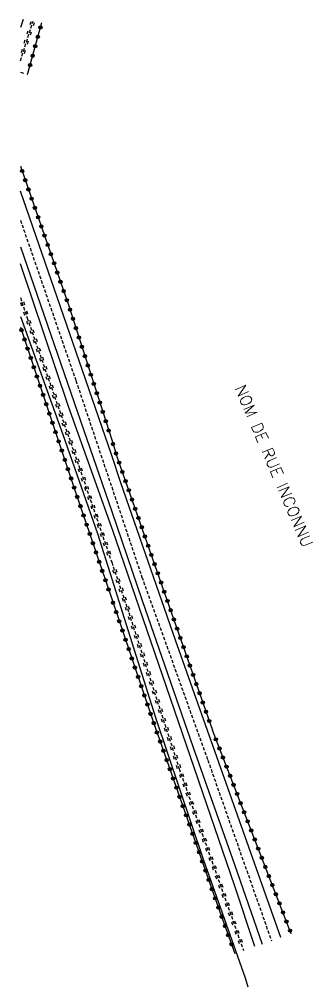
# Model space of a CAD drawing. Header units: millimetres. Extents: x 168000 to 168934, y 138000 to 139000.
# Drawn here: x 167999.8 to 168044.8, y 138255.7 to 138404.2 of the extents above; entities that cross this region are included whole.
import ezdxf

# ---------------------------------------------------------------- set-up
doc = ezdxf.new("R2010")
doc.units = ezdxf.units.MM
doc.linetypes.add('DASHED', pattern=[0.75, 0.5, -0.25])
doc.layers.get('0').update_dxf_attribs({"linetype": 'CONTINUOUS'})
for name, color, linetype in [('W0001', 6, 'DASHED'), ('W0008', 7, 'CONTINUOUS'), ('W0112', 1, 'DASHED'), ('W0211', 2, 'CONTINUOUS'), ('W0220', 5, 'DASHED'), ('W0322', 7, 'CONTINUOUS'), ('W0323', 7, 'CONTINUOUS'), ('W0989', 7, 'CONTINUOUS')]:
    doc.layers.add(name, color=color, linetype=linetype)
doc.styles.get("Standard").update_dxf_attribs({"font": 'romans.shx', "width": 0.85})

# ---------------------------------------------------------------- blocks, each defined once
blk = doc.blocks.new('t323o')
at = {"color": 0, "linetype": 'Continuous'}
for radius in [0.25, 0.15]:
    blk.add_circle((0, 0), radius, dxfattribs=at)
blk = doc.blocks.new('t220o')
at = {"color": 0, "linetype": 'Continuous'}
for p, q in [((-0.25, 0.25), (0.25, 0.25)), ((-0.25, -0.25), (0.25, -0.25))]:
    blk.add_line(p, q, dxfattribs=at)
blk = doc.blocks.new('t322o')
at = {"color": 0, "linetype": 'Continuous'}
for radius in [0.25, 0.15]:
    blk.add_circle((0, 0), radius, dxfattribs=at)

msp = doc.modelspace()

# ---------------------------------------------------------------- linework, layer by layer
at = {"layer": 'W0001'}
for points in [[(168000, 138373.35), (168008.51, 138348.73), (168014, 138332.4)], [(168014, 138332.4), (168018.64, 138318.58), (168028.75, 138290.48), (168038.52, 138262.75)]]:
    msp.add_lwpolyline(points, dxfattribs=at)
at = {"layer": 'W0008'}
for points in [[(168008.05, 138354.57), (168000, 138377.81)], [(168000, 138369.25), (168008.24, 138345.39), (168014, 138328.62)], [(168014, 138337.22), (168008.05, 138354.57)], [(168039.96, 138263.26), (168039.96, 138263.26), (168023.82, 138308.9), (168015.43, 138333.05), (168014, 138337.22)], [(168014, 138328.62), (168018.69, 138314.95), (168026.47, 138292.54), (168032.84, 138274.43), (168037.08, 138262.24)]]:
    msp.add_lwpolyline(points, dxfattribs=at)
at = {"layer": 'W0112'}
msp.add_lwpolyline([(168000, 138396.06), (168000.49, 138395.92)], dxfattribs=at)
at = {"layer": 'W0211'}
for points in [[(168014, 138326.13), (168007.31, 138344.93), (168000, 138366.68)], [(168000, 138358.58), (168006.53, 138340.46), (168011.8, 138325.26), (168014, 138318.28)], [(168032.92, 138271.1), (168021.78, 138303.52), (168014.16, 138325.7), (168014, 138326.13)], [(168014, 138318.28), (168015.9, 138312.26), (168020.75, 138297), (168028.04, 138275.27), (168034.49, 138257.05), (168034.92, 138255.69)], [(168035.95, 138261.84), (168032.92, 138271.1)]]:
    msp.add_lwpolyline(points, dxfattribs=at)
at = {"layer": 'W0220'}
for points in [[(168000, 138397.85), (168001.94, 138403.93)], [(168000, 138361.47), (168001.03, 138358.34), (168009.03, 138335.43), (168014, 138320.84)], [(168014, 138320.84), (168016.63, 138313.11), (168024.36, 138289.13), (168034.23, 138261.24), (168034.23, 138261.24)]]:
    msp.add_lwpolyline(points, dxfattribs=at)
at = {"layer": 'W0322'}
for points in [[(168000.43, 138404.19), (168000, 138402.93)], [(168001.08, 138395.72), (168003.27, 138403.7)], [(168041.55, 138263.82), (168041.55, 138263.82), (168029.46, 138295.06)]]:
    msp.add_lwpolyline(points, dxfattribs=at)
at = {"layer": 'W0323'}
for points in [[(168000, 138381.64), (168007.46, 138360.08), (168014, 138339.64)], [(168000, 138356.93), (168008.32, 138332.07), (168014, 138315.25)], [(168014, 138339.64), (168014.92, 138336.78), (168022.49, 138315.1), (168029.46, 138295.06)], [(168014, 138315.25), (168020.31, 138296.56), (168030.56, 138267.32), (168032.9, 138260.77)]]:
    msp.add_lwpolyline(points, dxfattribs=at)

# ---------------------------------------------------------------- block references
at = {"layer": 'W0220'}
for p, rotation in [((168001.83, 138403.57), 72.28039815876723), ((168001.37, 138402.14), 72.28039815876723), ((168000.91, 138400.71), 72.28039815876723), ((168000.46, 138399.28), 72.28039815876723), ((168000.3, 138360.55), 288.2990953653247), ((168000.78, 138359.12), 288.2990953653247), ((168001.26, 138357.7), 289.2408482872322), ((168001.75, 138356.28), 289.2408482872322), ((168002.25, 138354.87), 289.2408482872322), ((168002.74, 138353.45), 289.2408482872322), ((168003.23, 138352.04), 289.2408482872322), ((168003.73, 138350.62), 289.2408482872322), ((168004.22, 138349.2), 289.2408482872322), ((168004.72, 138347.79), 289.2408482872322), ((168005.21, 138346.37), 289.2408482872322), ((168005.71, 138344.95), 289.2408482872322), ((168006.2, 138343.54), 289.2408482872322), ((168006.69, 138342.12), 289.2408482872322), ((168007.19, 138340.71), 289.2408482872322), ((168007.68, 138339.29), 289.2408482872322), ((168008.18, 138337.87), 289.2408482872322), ((168008.67, 138336.46), 289.2408482872322), ((168009.16, 138335.04), 288.8118869771622), ((168009.65, 138333.62), 288.8118869771622), ((168010.13, 138332.2), 288.8118869771622), ((168010.61, 138330.78), 288.8118869771622), ((168011.1, 138329.36), 288.8118869771622), ((168011.58, 138327.94), 288.8118869771622), ((168012.07, 138326.52), 288.8118869771622), ((168012.55, 138325.1), 288.8118869771622), ((168013.03, 138323.68), 288.8118869771622), ((168013.52, 138322.26), 288.8118869771622), ((168014.47, 138319.47), 288.8118869771674), ((168014.95, 138318.05), 288.8118869771674), ((168015.43, 138316.63), 288.8118869771674), ((168015.92, 138315.21), 288.8118869771674), ((168016.4, 138313.79), 288.8118869771674), ((168016.87, 138312.37), 287.8530186552313), ((168017.33, 138310.94), 287.8530186552313), ((168017.79, 138309.51), 287.8530186552313), ((168018.25, 138308.09), 287.8530186552313), ((168018.71, 138306.66), 287.8530186552313), ((168019.17, 138305.23), 287.8530186552313), ((168019.63, 138303.8), 287.8530186552313), ((168020.09, 138302.37), 287.8530186552313), ((168020.55, 138300.95), 287.8530186552313), ((168021.01, 138299.52), 287.8530186552313), ((168021.47, 138298.09), 287.8530186552313), ((168021.93, 138296.66), 287.8530186552313), ((168022.39, 138295.24), 287.8530186552313), ((168022.85, 138293.81), 287.8530186552313), ((168023.31, 138292.38), 287.8530186552313), ((168023.77, 138290.95), 287.8530186552313), ((168024.23, 138289.52), 287.8530186552313), ((168024.72, 138288.11), 289.4834425501328), ((168025.22, 138286.69), 289.4834425501328), ((168025.72, 138285.28), 289.4834425501328), ((168026.22, 138283.86), 289.4834425501328), ((168026.72, 138282.45), 289.4834425501328), ((168027.22, 138281.04), 289.4834425501328), ((168027.72, 138279.62), 289.4834425501328), ((168028.22, 138278.21), 289.4834425501328), ((168028.72, 138276.79), 289.4834425501328), ((168029.22, 138275.38), 289.4834425501328), ((168029.72, 138273.97), 289.4834425501328), ((168030.22, 138272.55), 289.4834425501328), ((168030.72, 138271.14), 289.4834425501328), ((168031.22, 138269.72), 289.4834425501328), ((168031.72, 138268.31), 289.4834425501328), ((168032.22, 138266.89), 289.4834425501328), ((168032.72, 138265.48), 289.4834425501328), ((168033.22, 138264.07), 289.4834425501328), ((168033.72, 138262.65), 289.4834425501328)]:
    msp.add_blockref('t220o', p, dxfattribs=dict(at, rotation=rotation))
at = {"layer": 'W0322'}
for p, rotation in [((168003.07, 138402.95), 74.6583455455853), ((168002.67, 138401.51), 74.6583455455853), ((168002.27, 138400.06), 74.6583455455853), ((168001.88, 138398.61), 74.6583455455853), ((168001.48, 138397.17), 74.6583455455853), ((168030, 138293.66), 111.1555772142714), ((168030.54, 138292.26), 111.1555772142714), ((168031.08, 138290.87), 111.1555772142714), ((168031.63, 138289.47), 111.1555772142714), ((168032.17, 138288.07), 111.1555772142714), ((168032.71, 138286.67), 111.1555772142714), ((168033.25, 138285.27), 111.1555772142714), ((168033.79, 138283.87), 111.1555772142714), ((168034.33, 138282.47), 111.1555772142714), ((168034.87, 138281.07), 111.1555772142714), ((168035.42, 138279.67), 111.1555772142714), ((168035.96, 138278.28), 111.1555772142714), ((168036.5, 138276.88), 111.1555772142714), ((168037.04, 138275.48), 111.1555772142714), ((168037.58, 138274.08), 111.1555772142714), ((168038.12, 138272.68), 111.1555772142714), ((168038.66, 138271.28), 111.1555772142714), ((168039.2, 138269.88), 111.1555772142714), ((168039.75, 138268.48), 111.1555772142714), ((168040.29, 138267.08), 111.1555772142714), ((168040.83, 138265.69), 111.1555772142714), ((168041.37, 138264.29), 111.1555772142714)]:
    msp.add_blockref('t322o', p, dxfattribs=dict(at, rotation=rotation))
at = {"layer": 'W0323'}
for p, rotation in [((168000.25, 138380.91), 289.0858575009893), ((168000.74, 138379.49), 289.0858575009893), ((168001.23, 138378.08), 289.0858575009893), ((168001.72, 138376.66), 289.0858575009893), ((168002.21, 138375.24), 289.0858575009893), ((168002.71, 138373.82), 289.0858575009893), ((168003.2, 138372.41), 289.0858575009893), ((168003.69, 138370.99), 289.0858575009893), ((168004.18, 138369.57), 289.0858575009893), ((168004.67, 138368.15), 289.0858575009893), ((168005.16, 138366.74), 289.0858575009893), ((168005.65, 138365.32), 289.0858575009893), ((168006.14, 138363.9), 289.0858575009893), ((168006.63, 138362.48), 289.0858575009893), ((168007.12, 138361.07), 289.0858575009893), ((168007.6, 138359.64), 287.7446721605129), ((168008.06, 138358.22), 287.7446721605129), ((168000.15, 138356.48), 288.5052211828116), ((168008.51, 138356.79), 287.7446721605129), ((168000.62, 138355.06), 288.5052211828116), ((168008.97, 138355.36), 287.7446721605129), ((168001.1, 138353.64), 288.5052211828116), ((168009.43, 138353.93), 287.7446721605129), ((168001.58, 138352.22), 288.5052211828116), ((168009.89, 138352.5), 287.7446721605129), ((168002.05, 138350.79), 288.5052211828116), ((168010.34, 138351.07), 287.7446721605129), ((168002.53, 138349.37), 288.5052211828116), ((168010.8, 138349.64), 287.7446721605129), ((168003, 138347.95), 288.5052211828116), ((168011.26, 138348.22), 287.7446721605129), ((168003.48, 138346.53), 288.5052211828116), ((168011.71, 138346.79), 287.7446721605129), ((168003.96, 138345.1), 288.5052211828116), ((168012.17, 138345.36), 287.7446721605129), ((168004.43, 138343.68), 288.5052211828116), ((168012.63, 138343.93), 287.7446721605129), ((168013.09, 138342.5), 287.7446721605129), ((168004.91, 138342.26), 288.5052211828116), ((168013.54, 138341.07), 287.7446721605129), ((168005.38, 138340.84), 288.5052211828116), ((168005.86, 138339.41), 288.5052211828116), ((168014.21, 138338.99), 287.7446721605593), ((168006.34, 138337.99), 288.5052211828116), ((168006.81, 138336.57), 288.5052211828116), ((168014.67, 138337.56), 287.7446721605593), ((168007.29, 138335.15), 288.5052211828116), ((168015.14, 138336.14), 289.2669454228172), ((168007.77, 138333.72), 288.5052211828116), ((168015.64, 138334.72), 289.2669454228172), ((168008.24, 138332.3), 288.5052211828116), ((168016.13, 138333.31), 289.2669454228172), ((168008.72, 138330.88), 288.6601954318318), ((168016.63, 138331.89), 289.2669454228172), ((168009.2, 138329.46), 288.6601954318318), ((168017.12, 138330.47), 289.2669454228172), ((168009.68, 138328.04), 288.6601954318318), ((168017.62, 138329.06), 289.2669454228172), ((168018.11, 138327.64), 289.2669454228172), ((168010.16, 138326.62), 288.6601954318318), ((168018.61, 138326.23), 289.2669454228172), ((168010.64, 138325.2), 288.6601954318318), ((168019.1, 138324.81), 289.2669454228172), ((168011.12, 138323.77), 288.6601954318318), ((168019.6, 138323.39), 289.2669454228172), ((168011.6, 138322.35), 288.6601954318318), ((168020.09, 138321.98), 289.2669454228172), ((168012.08, 138320.93), 288.6601954318318), ((168020.59, 138320.56), 289.2669454228172), ((168012.56, 138319.51), 288.6601954318318), ((168021.08, 138319.15), 289.2669454228172), ((168013.04, 138318.09), 288.6601954318318), ((168021.58, 138317.73), 289.2669454228172), ((168013.52, 138316.67), 288.6601954318318), ((168022.07, 138316.31), 289.2669454228172), ((168014.21, 138314.62), 288.6601954318193), ((168022.56, 138314.9), 289.1681269212654), ((168014.69, 138313.2), 288.6601954318193), ((168023.06, 138313.48), 289.1681269212654), ((168015.17, 138311.78), 288.6601954318193), ((168023.55, 138312.06), 289.1681269212654), ((168015.65, 138310.36), 288.6601954318193), ((168024.04, 138310.65), 289.1681269212654), ((168016.13, 138308.94), 288.6601954318193), ((168024.54, 138309.23), 289.1681269212654), ((168016.61, 138307.51), 288.6601954318193), ((168025.03, 138307.81), 289.1681269212654), ((168017.09, 138306.09), 288.6601954318193), ((168025.52, 138306.4), 289.1681269212654), ((168017.57, 138304.67), 288.6601954318193), ((168026.01, 138304.98), 289.1681269212654), ((168018.05, 138303.25), 288.6601954318193), ((168026.51, 138303.56), 289.1681269212654), ((168018.53, 138301.83), 288.6601954318193), ((168027, 138302.15), 289.1681269212654), ((168019.01, 138300.41), 288.6601954318193), ((168027.49, 138300.73), 289.1681269212654), ((168019.49, 138298.99), 288.6601954318193), ((168027.98, 138299.31), 289.1681269212654), ((168019.97, 138297.57), 288.6601954318193), ((168028.48, 138297.9), 289.1681269212654), ((168028.97, 138296.48), 289.1681269212654), ((168020.46, 138296.15), 289.3242958911194), ((168020.95, 138294.73), 289.3242958911194), ((168021.45, 138293.32), 289.3242958911194), ((168021.95, 138291.9), 289.3242958911194), ((168022.44, 138290.48), 289.3242958911194), ((168022.94, 138289.07), 289.3242958911194), ((168023.43, 138287.65), 289.3242958911194), ((168023.93, 138286.24), 289.3242958911194), ((168024.43, 138284.82), 289.3242958911194), ((168024.92, 138283.41), 289.3242958911194), ((168025.42, 138281.99), 289.3242958911194), ((168025.92, 138280.58), 289.3242958911194), ((168026.41, 138279.16), 289.3242958911194), ((168026.91, 138277.75), 289.3242958911194), ((168027.41, 138276.33), 289.3242958911194), ((168027.9, 138274.91), 289.3242958911194), ((168028.4, 138273.5), 289.3242958911194), ((168028.89, 138272.08), 289.3242958911194), ((168029.39, 138270.67), 289.3242958911194), ((168029.89, 138269.25), 289.3242958911194), ((168030.38, 138267.84), 289.3242958911194), ((168030.89, 138266.42), 289.6593095623533), ((168031.39, 138265.01), 289.6593095623533), ((168031.89, 138263.6), 289.6593095623533), ((168032.4, 138262.19), 289.6593095623533)]:
    msp.add_blockref('t323o', p, dxfattribs=dict(at, rotation=rotation))

# ---------------------------------------------------------------- texts
at = {"layer": 'W0989'}
msp.add_text('NOM DE RUE INCONNU', height=1.75, rotation=293.0832, dxfattribs=at).set_placement((168032.86, 138347.61))

doc.saveas('drawing.dxf')
